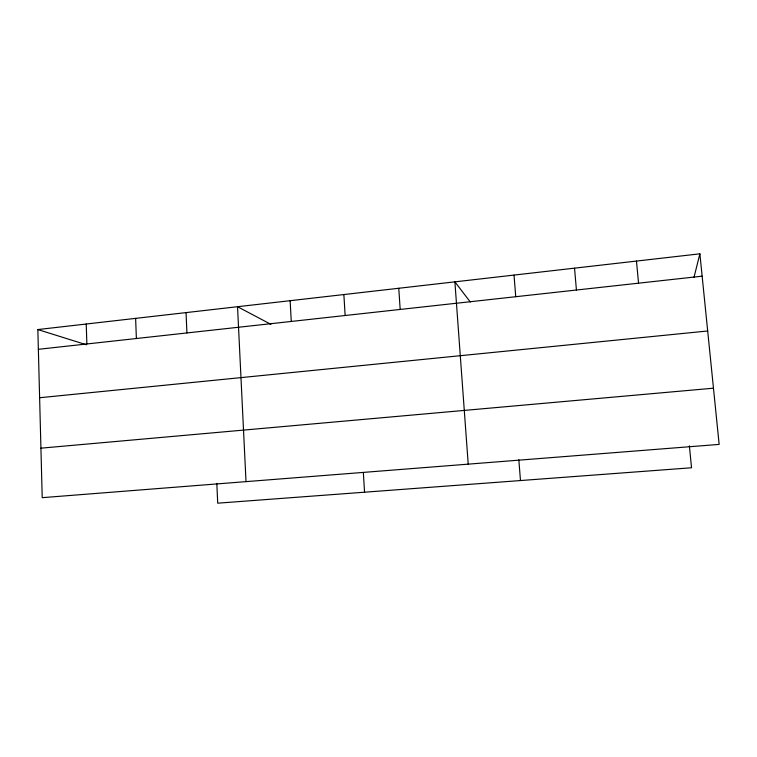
<?xml version="1.0" encoding="UTF-8"?>
<svg xmlns="http://www.w3.org/2000/svg" width="757" height="757" viewBox="0 0 757 757"><rect width="100%" height="100%" fill="white"/><g stroke="black" fill="none" stroke-linecap="round" stroke-linejoin="round"><path stroke-width="1.14" d="M693.98 277.422L699.884 253.822L37.85 329.56L42.212 497.671L719.15 444.406L699.884 253.822M38.361 349.318L702.146 276.173M39.619 397.737L707.691 330.989M40.925 448.172L713.463 388.19M37.85 329.56L86.506 344.795M270.874 324.327L237.537 306.717L246.016 481.641M470.343 302.052L454.891 281.85L468.214 464.155M689.381 445.826L691.529 467.769L217.713 503.178L216.824 483.401M636.467 261.07L638.548 283.175M574.535 268.158L576.427 290.026M514.022 275.084L515.744 296.706M518.838 459.764L520.475 480.553M398.769 288.266L400.179 309.443M363.341 472.519L364.552 492.211M343.867 294.549L345.135 315.508M290.13 300.699L291.265 321.451M186.052 312.603L186.913 332.948M135.626 318.375L136.374 338.521M86.232 324.024L86.866 343.971"/></g></svg>
